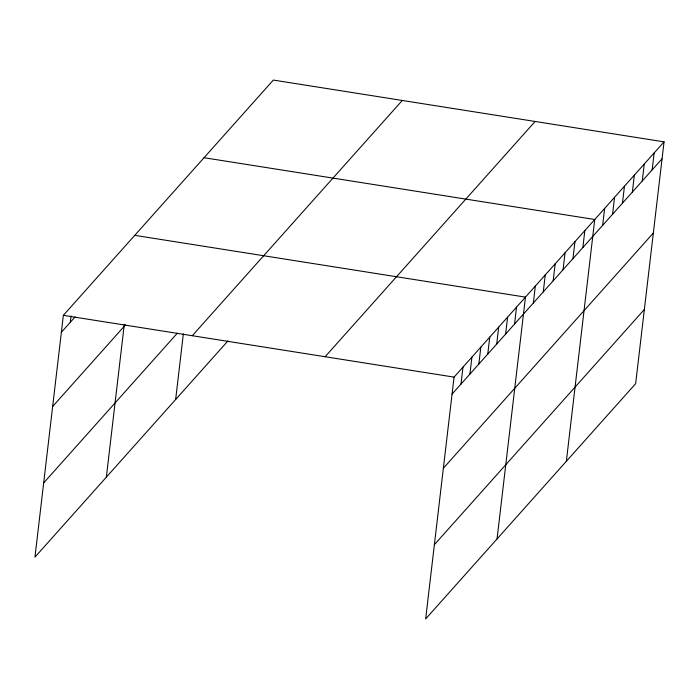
<?xml version="1.0" encoding="UTF-8"?>
<svg xmlns="http://www.w3.org/2000/svg" width="699" height="699" viewBox="0 0 699 699"><rect width="100%" height="100%" fill="white"/><g stroke="black" fill="none" stroke-linecap="round" stroke-linejoin="round"><path stroke-width="1.05" d="M664.05 141.853L454.062 377.119L425.656 618.93L635.644 383.664L664.05 141.853L273.344 80.07L63.356 315.336L34.95 557.147L227.97 340.894M70.293 322.291L71.036 315.931M106.344 477.155L124.291 324.38M175.641 399.522L183.365 333.799M460.991 384.066L462.983 367.115M469.92 374.07L471.912 357.119M478.841 364.074L480.833 347.123M487.771 354.07L489.754 337.119M496.692 344.074L498.684 327.123M505.613 334.078L507.605 317.128M514.543 324.074L516.535 307.123M497.05 538.938L525.456 297.127L134.75 235.345M533.363 302.99L535.355 286.04M543.263 291.894L545.255 274.943M553.162 280.806L555.155 263.855M563.062 269.718L565.054 252.767M572.962 258.621L574.954 241.671M582.861 247.533L584.853 230.583M566.347 461.305L594.753 219.495L204.047 157.712M602.66 225.349L604.652 208.398M612.56 214.261L614.552 197.31M622.46 203.173L624.452 186.222M632.359 192.076L634.351 175.126M642.259 180.989L644.251 164.038M652.158 169.901L654.15 152.941M61.363 332.287L75.099 316.9M52.652 406.486L125.462 324.913M43.67 482.939L177.293 333.24M192.286 335.721L402.274 100.464M325.131 356.726L535.119 121.469M452.07 394.07L662.058 158.804M443.349 468.269L653.338 233.012M434.367 544.722L644.364 309.465M63.356 315.336L454.062 377.119"/></g></svg>
